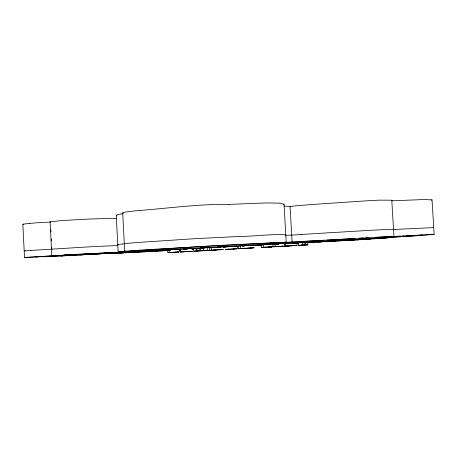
<?xml version="1.0" encoding="UTF-8"?>
<svg xmlns="http://www.w3.org/2000/svg" width="457" height="457" viewBox="0 0 457 457"><rect width="100%" height="100%" fill="white"/><g stroke="black" fill="none" stroke-linecap="round" stroke-linejoin="round"><path stroke-width="0.69" d="M354.798 238.554L283.426 242.456L286.191 242.164L284.037 204.188L280.05 203.194M391.775 200.32L392.112 200.789M125.395 251.173L124.704 251.144L122.682 212.888L125.566 212.025L133.473 211.043A59.381 3.05 -3 0 1 136.175 210.78C167.113 208.432 197.938 204.005 229.037 204.37M47.162 256.183L52.184 255.851L51.818 255.846L50.116 221.874L60.507 220.657L85.373 219.229A49.962 2.194 -2.8 0 1 98.986 218.714L116.329 218.423M119.837 251.801L118.146 251.818L116.232 215.67L116.981 214.916M284.026 204.25L283.728 204.502M431.608 200.155L432.014 199.875L423.919 199.532L392.169 200.812M24.518 257.491L22.85 224.353L23.844 224.096M118.146 251.818L118.923 251.681M117.952 244.615L118.54 244.455M117.883 244.644L118.192 244.781M51.481 249.174L86.819 246.986A49.996 0.657 -3.1 0 1 100.437 246.3L117.763 245.535M124.715 251.144L125.218 251.076M432.025 199.909L434.15 234.39L415.961 235.801M368.576 239.217L383.657 238.091M123.156 213.47L122.379 213.699M51.824 255.846L73.297 254.618M285.397 234.812C272.463 233.847 251.67 236.532 237.914 236.549A42.227 0.743 -3.2 0 1 230.865 236.897L194.756 238.685L137.871 242.461A59.433 0.908 -3.1 0 0 135.158 242.644L124.544 243.655M433.43 227.683L433.733 227.609L396.453 229.34M224.724 246.814L229.248 246.534L226.958 246.689L227.363 246.677M234.715 246.249L228.843 246.546M235.875 246.203C237.486 245.243 238.006 248.865 236.68 248.797M185.708 248.899L192.408 248.557M292.686 243.061L296.924 242.844L297.079 245.443L291.24 245.78M298.438 245.38L298.278 242.804L304.842 242.364L304.99 244.986L298.718 245.363M124.258 243.844L123.978 243.878A22.056 0.337 -3.1 0 1 122.545 244.021M294.776 242.964L292.64 243.118M269.59 246.963C275.257 248.448 273.395 241.953 268.847 244.364M178.504 249.322C180.115 249.471 179.418 253.224 177.362 252.07M173.192 252.304L167.748 252.624L167.582 249.945L170.655 249.756L170.095 249.802M254.343 245.163L243.912 245.7M25.232 250.853L24.461 251.002M124.652 251.236L135.575 250.379A59.444 0.388 -3.2 0 1 138.282 250.213L221.851 245.34A46.82 0.32 -3.2 0 1 223.919 245.232L231.305 244.855A42.233 0.314 -3.2 0 0 238.354 244.484L286.168 242.141M211.934 247.494L211.363 247.545L217.589 247.168M124.544 251.247L123.876 251.299M147.04 250.813L146.257 250.807L146.771 250.83M385.154 237.983L388.49 237.703L387.108 237.709A57.805 0.291 -3.2 0 0 382.366 237.903M385.08 237.988L384.286 238.051M180.504 249.219L185.451 248.928M195.825 251.076L193.694 251.19L193.545 248.539L196.047 248.334L196.196 251.03L200.149 250.836M198.835 250.876L199.343 250.842L199.195 248.14L196.521 248.3L196.67 250.996M269.916 244.306L270.755 244.306L267.705 244.478M207.215 247.751L211.511 247.466L211.66 250.162L200.577 250.784L200.429 248.094L203.222 247.945L207.215 247.751L207.358 250.419M146.788 250.75L154.038 250.282L146.177 250.659M223.222 246.889L223.599 246.854L218.749 247.106M123.75 251.31L123.241 251.35M272.943 244.181L275.308 244.038M285.808 243.495L284.768 243.541L288.019 243.347M261.17 244.832L261.318 247.437L271.532 246.871L261.85 247.414M253.875 245.198L253.446 245.232M285.431 243.484L295.89 242.918M303.557 242.456L300.935 242.644L303.151 242.547M178.407 252.03L169.21 252.532L169.061 249.83L176.745 249.402L175.722 249.453M251.333 245.34L252.093 245.278L250.636 245.34M304.608 245.038L307.835 244.855L307.681 242.273L307.355 242.296M176.973 252.098L176.094 252.161M178.933 249.288L177.487 249.408M294.782 242.958L293.56 243.05M237.297 246.454L238.154 246.397M238.388 246.552L236.955 246.649M284.026 243.547L284.443 243.518L278.273 243.844M367.976 239.257L356.032 239.971M225.073 249.442L236.315 248.819M301.306 234.475L311.474 233.835A43.963 0.617 -3.3 0 1 315.81 233.573A76.256 1.24 -3.3 0 0 323.527 233.104L371.381 230.265A63.654 0.88 -3.3 0 1 381.372 229.734L393.506 229.271M253.052 245.255L250.756 245.398M261.695 244.792L261.215 244.826L263.495 244.684M180.646 251.904L186.153 251.59M193.694 251.19L198.361 250.91M223.467 249.528L197.527 250.979M252.03 247.934L251.436 247.962M254.366 247.808L250.31 248.02M300.82 245.243L304.99 244.986M244.958 245.649L240.245 245.917L240.393 248.579L246.197 248.248M242.478 245.797L244.124 245.7M267.471 244.501L270.447 244.289M278.439 243.844L275.702 243.998M189.981 251.384L190.306 251.361L180.258 251.927L180.269 249.254M192.186 251.264L192.551 251.241L188.81 251.441M214.093 250.048L213.739 250.07L215.476 249.968M221.142 249.659L221.525 249.636L220.091 249.705M228.906 249.219L225.432 249.431M234.55 248.916L234.887 248.894L233.361 248.974M276.171 246.614L275.097 246.671L275.44 246.654M297.199 241.839L316.227 240.713A76.273 0.526 -3.2 0 0 323.95 240.268M177.944 249.356L178.253 249.333L176.339 249.436M177.213 249.425L175.677 249.516L178.259 249.356M183.971 249.014L184.588 248.974M235.178 246.249L234.224 246.266L236.937 246.123M223.879 247.403L224.941 247.34M292.748 243.101L293.171 243.073M414.539 235.806L384.457 237.697M169.21 252.532L170.352 252.475M171.301 252.413L172.123 252.367M284.06 246.163L273.063 246.786L273.36 246.769M285.579 246.089L290.275 245.815M299.009 245.34L302.791 245.106L302.637 242.484M296.347 242.004L271.361 243.158A51.281 0.331 -3.2 0 1 271.812 243.05L273.629 242.873L200.046 246.597L130.234 251.144L172.986 249.231L141.27 251.144M131.536 252.098L111.068 253.464L112.439 253.441M170.147 249.756L170.518 249.739M198.766 248.248L204.302 247.911L200.429 248.094M219.743 247.094L218.435 247.168M270.378 244.295L268.562 244.438M178.533 252.018L177.213 252.104M191.717 251.293L186.73 251.573M223.022 249.556L217.681 249.859M251.481 247.974L249.533 248.088M253.824 247.843L246.5 248.26M264.54 247.243L263.461 247.306L263.312 244.678L269.39 244.324M263.598 247.3L264.317 247.271M265.408 247.197L266.077 247.157M270.715 246.906L270.167 246.929M269.596 246.974L268.333 247.048M277.136 246.546L278.176 246.489M279.461 246.432L284.591 246.134L284.174 246.157M273.417 246.769L283.14 246.226L281.906 246.3M288.087 245.946L289.264 245.877M294.262 245.609L292.897 245.689M307.624 244.866L303.351 245.112M326.629 240.188L350.319 238.805M220.588 247.054L217.349 247.231M277.188 243.907L275.057 244.032L275.211 246.654M275.771 244.021L279.05 243.867M383.691 237.8L379.681 238.028L382.263 237.908M164.754 250.67L158.745 251.024M167.976 250.527L155.311 251.219M223.256 247.488L225.027 247.386M326.915 241.57L338.557 240.936M307.327 242.724L312.057 242.444M330.291 241.416L336.535 241.05M175.614 252.19L175.945 252.167M184.217 251.698L183.154 251.761L184 251.727M189.455 251.419L188.712 251.464M220.548 249.693L219.743 249.745M233.036 249.008L233.853 248.956M242.496 248.459L243.644 248.397M272.389 246.814L269.207 246.997M275.303 246.66L276.679 246.569M359.042 238.234L368.051 237.811M71.001 254.749L63.272 255.223L80.786 254.355L47.551 256.166M351.107 238.685L363.663 238.051M397.744 236.275L395.442 236.395M400.423 236.12L365.857 237.851M71.635 254.64L91.766 253.532M146.56 250.847L143.881 251.002M184.302 248.979L186.193 248.882M175.899 249.471L176.493 249.442M186.405 248.922L187.119 248.882M186.907 248.905L187.21 248.888M268.185 244.421L269.093 244.369M303.077 242.541L303.391 242.536M303.202 242.536L303.625 242.524M166.662 250.562L167.885 250.487M312.982 242.353L313.948 242.301M321.865 241.856L307.098 242.69M338.203 240.919L340.579 240.782M158.048 251.104L125.064 252.812M296.713 243.335L298.838 243.175M325.253 241.662L317.735 242.13M353.918 240.091L378.653 238.263L363.726 238.908L414.459 235.898L422.417 235.064L406.444 235.863M324.756 241.73L329.086 241.485M170.667 252.447L170.295 252.464L170.821 252.458M174.203 252.27L178.093 252.041M216.824 249.888L212.105 250.168M187.359 251.544L187.947 251.51M216.647 249.893L217.555 249.848M281.061 246.334L282.495 246.249M289.361 245.866L291.96 245.746M281.815 246.289L282.186 246.272M375.083 237.343L393.934 236.389M402.988 235.978L434.144 234.384M398.978 236.275L404.034 235.995M73.805 254.52L80.461 254.149M46.386 256.228L35.795 256.874L37.217 256.817M47.419 256.109L24.712 257.468L76.736 255.097M82.506 254.103L128.388 251.75M211.511 247.466L209.352 247.58L209.5 250.282M217.081 247.186L218.315 247.117M292.914 243.038L293.217 243.021M79.712 254.932L104.522 253.544M183.714 249.036L187.279 248.842M193.545 248.539L195.676 248.425M217.264 247.248L219.24 247.066M238.697 248.694L238.331 248.705L238.177 246.072L240.576 245.94M243.415 245.815L245.198 245.706M276.336 244.015L277.867 243.924M302.557 242.57L301.403 242.633M77.496 255.052L141.487 251.516L142.224 251.487L120.242 252.961L150.347 251.487M277.428 243.929L278.987 243.827M170.484 249.962L60.884 255.96L63.637 255.417L388.484 237.674L307.121 242.484M175.465 249.693L180.446 249.419M184.005 249.225L186.85 249.065M191.831 248.797L196.099 248.562M201.086 248.288L203.931 248.134M208.912 247.86L212.471 247.665M217.452 247.391L220.297 247.237M223.147 247.083L228.837 246.769M234.532 246.46L238.091 246.266M242.359 246.032L245.209 245.872M254.458 245.369L262.998 244.901M267.271 244.666L270.824 244.472M275.805 244.198L278.656 244.044M284.345 243.73L287.904 243.535M292.886 243.267L295.736 243.107M297.159 243.033L298.581 242.953M300.717 242.838L303.562 242.678M76.193 255.177L43.701 256.777L52.104 256.24L51.67 256.257A57.268 0.308 -3.2 0 1 50.676 256.28L49.487 256.326M341.962 240.748L353.804 240.056M350.519 240.239L338.871 240.919M350.97 240.256L355.169 239.982M192.089 249.185L193.191 249.122M150.484 251.521L152.912 251.39M178.933 249.95L180.212 249.882M192.123 249.219L194.059 249.116M170.804 252.447L175.682 252.178M185.565 251.618L187.062 251.533M248.488 248.117L251.527 247.951M287.402 245.992L285.591 246.095M288.561 245.929L287.727 245.975M292.834 245.672L297.05 245.443M301.871 245.192L300.906 245.243M238.326 248.705L248.728 248.111M284.745 243.541L284.888 246.129L294.942 245.563L293.714 245.626M92.605 253.555L140.773 251.167M307.681 242.273L305.819 242.376L305.973 244.958M169.061 249.83L170.455 249.756M184.674 249.031L183.908 249.071M185.114 248.996L183.965 249.054M229.117 246.586L225.918 246.769M242.501 245.866L244.192 245.763M253.195 245.323L251.247 245.426M275.845 244.044L276.862 243.981M287.653 243.387L285.951 243.484M170.707 249.79L168.662 249.899M275.582 246.649L275.948 246.631M200.577 250.784L204.45 250.579M214.287 250.048L215.161 249.996M227.712 249.299L228.614 249.254M241.05 248.562L239.154 248.671M241.542 248.534L242.73 248.471M169.65 252.527L168.353 252.595M396.036 229.357L395.573 229.385M293.291 243.027L294.228 242.981M138.083 251.316L137.226 251.361M262.335 244.781L263.066 244.741M219.634 247.054L220.485 247.014M228.18 246.637L228.62 246.614M242.41 245.86L242.758 245.843M176.842 249.385L177.802 249.333M123.727 252.881L112.673 253.429M285.299 246.112L284.894 246.129M285.385 246.106L285.334 243.518M181.001 251.893L182.789 251.79M139.419 250.944L145.829 250.67M254.555 245.249L259.947 245.055M137.169 251.361L132.307 251.59A60.45 0.348 -3.2 0 1 128.348 251.75M227.426 249.316L227.095 249.333L237.086 248.768M180.258 251.927L180.698 251.91M395.431 229.391L393.637 229.391M394.848 236.429L394.1 236.44M287.579 243.387L286.939 243.415M261.735 245.089L258.188 245.26M168.285 249.916L167.616 249.945M49.413 256.331L42.889 256.657M298.678 242.787L298.301 242.804M234.321 246.26L234.738 246.243M261.427 244.992L260.199 245.043M254.395 245.42L257.691 245.278M225.055 246.809L224.741 246.82M120.105 251.79L136.483 251.087A48.036 0.297 -3.2 0 0 139.425 250.944M283.963 243.941L284.671 243.918M291.715 235.149L285.488 235.252M284.083 206.056L290.064 206.501A33.967 1.622 -3.5 0 1 299.609 205.507L309.772 204.69A43.929 2.079 -3.5 0 1 314.108 204.388A76.188 4.164 -3.5 0 0 321.814 203.839L369.604 200.617A63.609 2.948 -3.6 0 1 379.59 200.143L391.763 200.206M23.547 224.524L22.867 224.387M279.793 203.159L266.151 202.919L236.092 204.125A42.187 2.479 -3.3 0 1 229.043 204.37M51.487 249.191L51.847 249.208L38.131 249.968A24.992 0.326 -3 0 0 35.663 250.122L35.492 250.133A43.723 0.56 -3.1 0 0 30.762 250.447M123.156 213.116L122.676 212.916M116.666 215.967L116.232 215.67M50.081 221.931L50.459 222.079L36.754 222.805A24.975 1.091 -2.7 0 0 34.292 222.999L34.121 223.016A43.689 1.885 -2.7 0 0 29.397 223.45M391.786 200.252L393.957 236.406M290.064 206.501L292.12 242.159M203.222 247.945L203.371 250.63M197.018 248.254L197.173 250.962M180.412 249.231L180.555 251.91M50.853 229.814L50.961 231.928M51.321 238.965L51.43 241.073M51.75 247.408L51.858 249.516M118.997 251.681A46.465 0.297 -3.2 0 1 122.802 251.379M117.055 214.916A46.42 2.331 -3 0 1 120.819 213.996M122.35 213.699A22.033 1.131 -2.8 0 1 120.951 213.996M23.764 224.09A32.91 1.422 -2.7 0 1 29.511 223.45M118.614 244.449A46.454 0.697 -3.1 0 1 122.413 244.027M291.737 235.149A33.989 0.486 -3.3 0 1 301.289 234.475M25.112 250.859A32.933 0.423 -3 0 1 30.87 250.442"/></g></svg>
